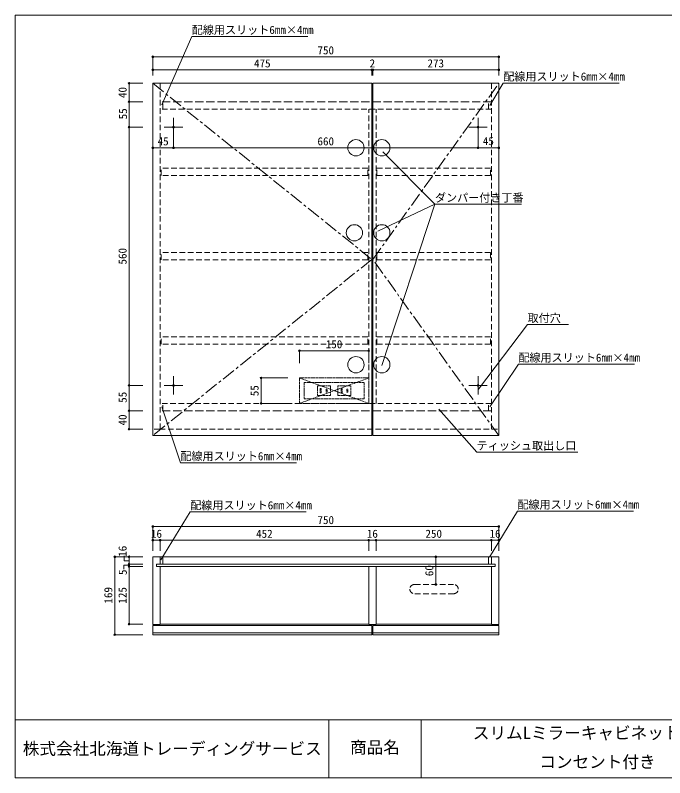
# Model space of a CAD drawing. Units: millimetres at full size, sheet at 1:6. Extents: x -1249 to 1249, y -827 to 827.
# Drawn here: x -1249 to 159, y -827 to 827 of the extents above; entities that cross this region are included whole.
import ezdxf
from ezdxf.enums import TextEntityAlignment as Align

# ---------------------------------------------------------------- set-up
doc = ezdxf.new("R2010")
doc.units = ezdxf.units.MM
doc.header["$LTSCALE"] = 6
doc.header["$PDMODE"] = 32
doc.header["$PDSIZE"] = 3.6
for name, pattern in [('CHAIN1', [8, 5, -1, 1, -1]), ('DASHED2', [3, 2, -1]), ('DASHED3', [4, 3, -1]), ('USER1', [1, 0.8, -0.2])]:
    doc.linetypes.add(name, pattern=pattern)
doc.layers.add('0-0_0', color=7, linetype='Continuous', lineweight=15)
doc.styles.add('ＭＳ ゴシック', font='')
doc.styles.get('ＭＳ ゴシック').set_extended_font_data('MS Gothic')

msp = doc.modelspace()

# ---------------------------------------------------------------- linework, layer by layer
at = {"layer": '0-0_0'}
for p, q in [((-866.693, 780.606), (-931.868, 631.923)), ((-951.263, -85.016), (-951.263, 678.984)), ((-476.263, 678.984), (-476.263, -85.016)), ((-474.263, 678.984), (-201.263, 678.984)), ((-474.263, 678.984), (-474.263, -85.016)), ((-220.966, 631.163), (-191.604, 679.506)), ((-201.263, -85.016), (-201.263, 678.984)), ((-906.263, 583.987), (-906.263, 603.987)), ((-246.263, 583.987), (-246.263, 603.987)), ((-906.263, 583.987), (-926.263, 583.987)), ((-906.263, 583.987), (-906.263, 563.987)), ((-906.263, 583.987), (-886.263, 583.987)), ((-246.263, 583.987), (-266.263, 583.987)), ((-246.263, 583.987), (-246.263, 563.987)), ((-246.263, 583.987), (-226.263, 583.987)), ((-452.63, 530.4), (-339.576, 416.775)), ((-463.478, 357.964), (-339.576, 416.775)), ((-138.913, 155.683), (-244.92, 15.535)), ((-138.913, 155.683), (-50.065, 155.683)), ((-633.263, 99.124), (-483.263, 99.124)), ((-633.263, 99.124), (-633.263, 72.235)), ((-483.263, 99.124), (-483.263, 72.235)), ((-158.806, 69.998), (-220.719, -22.747)), ((-906.263, 23.983), (-906.263, 43.983)), ((-716.638, 39.983), (-716.638, -15.017)), ((-716.638, 39.983), (-658.204, 39.983)), ((-246.263, 23.983), (-246.263, 43.983)), ((-906.263, 23.983), (-926.263, 23.983)), ((-906.263, 23.983), (-886.263, 23.983)), ((-906.263, 23.983), (-906.263, 3.983)), ((-246.263, 23.983), (-266.263, 23.983)), ((-246.263, 23.983), (-226.263, 23.983)), ((-246.263, 23.983), (-246.263, 3.983)), ((-716.638, -15.017), (-658.204, -15.017)), ((-891.521, -143.711), (-931.344, -22.435)), ((-476.263, -85.016), (-951.263, -85.016)), ((-201.263, -85.016), (-474.263, -85.016)), ((-933.474, -354.536), (-870.086, -250.173)), ((-221.71, -348.782), (-160.902, -248.666)), ((-951.263, -347.765), (-201.263, -347.765)), ((-951.263, -347.765), (-951.263, -493.765)), ((-935.263, -347.765), (-935.263, -363.765)), ((-929.263, -347.765), (-929.263, -363.765)), ((-223.263, -347.765), (-223.263, -363.765)), ((-217.263, -347.765), (-217.263, -363.765)), ((-201.263, -347.765), (-201.263, -494.765)), ((-209.276, -363.765), (-942.935, -363.765)), ((-942.935, -363.765), (-942.935, -368.765)), ((-935.267, -368.765), (-935.267, -494.765)), ((-467.267, -369.978), (-467.267, -369.265)), ((-467.267, -369.978), (-467.267, -494.765)), ((-217.263, -368.765), (-217.263, -494.765)), ((-935.263, -493.765), (-483.263, -493.765)), ((-467.267, -493.765), (-217.263, -493.765)), ((-217.263, -494.765), (-201.263, -494.765)), ((-951.262, -496.809), (-951.262, -516.809)), ((-474.211, -496.809), (-201.263, -496.809)), ((-201.263, -496.809), (-201.263, -516.809)), ((-476.132, -512.809), (-951.262, -512.809)), ((-474.211, -512.809), (-201.263, -512.809)), ((-1249.379, -701.329), (1248.863, -701.329)), ((-569.601, -701.329), (-569.601, -826.86)), ((-369.601, -701.329), (-369.601, -826.86))]:
    msp.add_line(p, q, dxfattribs=at)
at = {"layer": '0-0_0', "color": 4, "lineweight": 9}
for p, q in [((-951.263, 736.452), (-201.263, 736.452)), ((-951.263, 736.452), (-951.263, 695.574)), ((-201.263, 736.452), (-201.263, 695.574)), ((-951.263, 708.136), (-476.263, 708.136)), ((-951.263, 708.136), (-951.263, 695.574)), ((-476.263, 708.136), (-476.263, 695.574)), ((-476.263, 708.136), (-474.263, 708.136)), ((-474.263, 708.136), (-474.263, 695.574)), ((-474.263, 708.136), (-201.263, 708.136)), ((-201.263, 708.136), (-201.263, 695.574)), ((-1002.751, 678.984), (-1002.751, 638.987)), ((-1002.751, 678.984), (-972.915, 678.984)), ((-1002.751, 638.987), (-972.915, 638.987)), ((-1002.751, 583.987), (-972.915, 583.987)), ((-951.263, 539.156), (-951.263, 583.567)), ((-906.263, 539.156), (-906.263, 583.567)), ((-246.263, 539.156), (-246.263, 583.567)), ((-201.263, 539.156), (-201.263, 583.567)), ((-951.263, 539.156), (-906.263, 539.156)), ((-906.263, 539.156), (-246.263, 539.156)), ((-246.263, 539.156), (-201.263, 539.156)), ((-1002.751, 23.983), (-972.915, 23.983)), ((-1002.751, -31.017), (-972.915, -31.017)), ((-1002.751, -31.017), (-1002.751, -71.016)), ((-1002.751, -71.016), (-972.915, -71.016)), ((-951.263, -282.08), (-201.263, -282.08)), ((-951.263, -282.08), (-951.263, -334.833)), ((-201.263, -282.08), (-201.263, -334.833)), ((-951.263, -311.843), (-935.263, -311.843)), ((-951.263, -311.843), (-951.263, -334.833)), ((-935.263, -311.843), (-935.263, -334.833)), ((-935.263, -311.843), (-483.263, -311.843)), ((-483.263, -311.843), (-483.263, -334.833)), ((-483.263, -311.843), (-467.267, -311.843)), ((-467.267, -311.843), (-467.267, -334.833)), ((-467.267, -311.843), (-217.263, -311.843)), ((-217.263, -311.843), (-217.263, -334.833)), ((-217.263, -311.843), (-201.263, -311.843)), ((-201.263, -311.843), (-201.263, -334.833)), ((-1033.644, -347.765), (-972.915, -347.765)), ((-1002.751, -347.765), (-1002.751, -363.765)), ((-1002.751, -347.765), (-972.915, -347.765)), ((-337.833, -347.765), (-337.833, -407.765)), ((-1002.751, -363.765), (-972.915, -363.765)), ((-1002.751, -363.765), (-1002.751, -368.765)), ((-1002.751, -368.765), (-1002.751, -493.765)), ((-1002.751, -368.765), (-972.915, -368.765)), ((-1002.751, -493.765), (-972.915, -493.765))]:
    msp.add_line(p, q, dxfattribs=at)
at = {"layer": '0-0_0', "linetype": 'DASHED2'}
for p, q in [((-935.263, -71.016), (-935.263, 678.984)), ((-217.263, -71.016), (-217.263, 678.984)), ((-929.263, 622.987), (-929.263, 638.987)), ((-223.263, 622.987), (-223.263, 638.987)), ((-217.263, 622.987), (-935.263, 622.987)), ((-483.263, -15.017), (-483.263, 622.987)), ((-467.263, -15.017), (-467.263, 622.987)), ((-485.263, 495.076), (-933.263, 495.076)), ((-485.263, 479.076), (-485.263, 495.076)), ((-219.263, 495.076), (-465.263, 495.076)), ((-465.263, 479.076), (-465.263, 495.076)), ((-219.263, 479.076), (-219.263, 495.076)), ((-219.263, 479.076), (-465.263, 479.076)), ((-485.263, 312.019), (-933.263, 312.019)), ((-933.263, 296.019), (-933.263, 312.019)), ((-485.263, 296.019), (-485.263, 312.019)), ((-219.263, 312.019), (-465.263, 312.019)), ((-465.263, 296.019), (-465.263, 312.019)), ((-219.263, 312.019), (-219.263, 296.019)), ((-485.263, 296.019), (-933.263, 296.019)), ((-219.263, 296.019), (-465.263, 296.019)), ((-933.263, 112.962), (-933.263, 128.962)), ((-485.263, 128.962), (-933.263, 128.962)), ((-485.263, 112.962), (-485.263, 128.962)), ((-485.263, 112.962), (-485.263, 128.962)), ((-219.263, 128.962), (-465.263, 128.962)), ((-465.263, 112.962), (-465.263, 128.962)), ((-219.263, 112.962), (-219.263, 128.962)), ((-485.263, 112.962), (-933.263, 112.962)), ((-219.263, 112.962), (-465.263, 112.962)), ((-217.263, -15.017), (-935.263, -15.017)), ((-929.263, -31.017), (-929.263, -15.017)), ((-223.263, -31.017), (-223.263, -15.017)), ((-936.263, -71.016), (-951.263, -71.016)), ((-936.263, -71.016), (-201.263, -71.016)), ((-299.083, -407.765), (-384.083, -407.765)), ((-299.083, -427.765), (-384.083, -427.765))]:
    msp.add_line(p, q, dxfattribs=at)
at = {"layer": '0-0_0', "linetype": 'DASHED3'}
for p, q in [((-217.263, 638.987), (-935.263, 638.987)), ((-217.263, -31.017), (-935.263, -31.017))]:
    msp.add_line(p, q, dxfattribs=at)
at = {"layer": '0-0_0', "linetype": 'USER1'}
for p, q in [((-633.263, 39.983), (-483.263, -15.017)), ((-633.263, -15.017), (-483.263, 39.983)), ((-594.263, 22.983), (-594.263, 1.983)), ((-566.263, 22.983), (-594.263, 22.983)), ((-566.263, 22.983), (-566.263, 1.983)), ((-550.263, 1.983), (-550.263, 22.983)), ((-522.263, 22.983), (-550.263, 22.983)), ((-522.263, 1.983), (-522.263, 22.983)), ((-594.263, 1.983), (-566.263, 1.983)), ((-550.263, 1.983), (-522.263, 1.983))]:
    msp.add_line(p, q, dxfattribs=at)
at = {"layer": '0-0_0', "lineweight": 18}
msp.add_lwpolyline([(-1249.379, -826.86), (1248.863, -826.86), (1248.863, 826.506), (-1249.379, 826.506)], close=True, dxfattribs=at)
at = {"layer": '0-0_0'}
for points in [[(-866.693, 780.606), (-718.01, 780.606), (-615.234, 780.606)], [(-476.263, 678.984), (-936.263, 678.984), (-951.263, 678.984)], [(-191.604, 679.506), (-42.921, 679.506), (59.855, 679.506)], [(-455.055, 67.157), (-339.576, 416.775), (-152.153, 416.775)], [(-158.806, 69.998), (-10.123, 69.998), (92.654, 69.998)], [(-331.021, -27.849), (-249.167, -120.835), (-29.8, -120.835)], [(-891.521, -143.711), (-742.837, -143.711), (-640.061, -143.711)], [(-870.086, -250.173), (-721.403, -250.173), (-618.626, -250.173)], [(-160.902, -248.666), (-12.218, -248.666), (90.558, -248.666)], [(-1002.652, -356.218), (-1013.556, -356.218), (-1013.556, -345.314)], [(-1003.049, -366.246), (-1014.204, -366.246), (-1014.204, -374.851)], [(-951.267, -363.778), (-951.267, -494.765), (-935.267, -494.765)], [(-209.276, -363.765), (-209.276, -368.765), (-942.935, -368.765)], [(-483.263, -369.265), (-483.263, -494.765), (-467.267, -494.765)], [(-476.132, -496.809), (-826.132, -496.809), (-951.262, -496.809)], [(-476.132, -496.809), (-476.132, -516.809), (-951.262, -516.809)], [(-474.211, -496.809), (-474.211, -516.809), (-201.263, -516.809)]]:
    msp.add_lwpolyline(points, dxfattribs=at)
at = {"layer": '0-0_0', "linetype": 'CHAIN1'}
for points in [[(-951.263, 678.984), (-476.263, 296.984), (-951.263, -85.016)], [(-201.263, -85.016), (-474.263, 296.984), (-201.263, 678.984)]]:
    msp.add_lwpolyline(points, dxfattribs=at)
at = {"layer": '0-0_0', "color": 4, "lineweight": 9}
for points in [[(-1002.751, 638.987), (-1002.751, 593.987), (-1002.751, 13.983), (-1002.751, -31.017)], [(-1033.644, -347.765), (-1033.644, -516.769), (-972.915, -516.769)]]:
    msp.add_lwpolyline(points, dxfattribs=at)
at = {"layer": '0-0_0', "linetype": 'DASHED2'}
msp.add_lwpolyline([(-485.263, 479.076), (-933.263, 479.076), (-933.263, 495.076)], dxfattribs=at)
at = {"layer": '0-0_0', "linetype": 'USER1'}
for points in [[(-483.263, -15.017), (-633.263, -15.017), (-633.263, 39.983), (-483.263, 39.983)], [(-493.263, -5.017), (-493.263, 29.983), (-623.263, 29.983), (-623.263, -5.017)], [(-586.013, 8.133), (-586.013, 16.833), (-588.213, 16.833), (-588.213, 8.133)], [(-541.013, 8.133), (-541.013, 16.833), (-543.213, 16.833), (-543.213, 8.133)], [(-573.313, 8.983), (-573.313, 15.983), (-575.513, 15.983), (-575.513, 8.983)], [(-528.313, 8.983), (-528.313, 15.983), (-530.513, 15.983), (-530.513, 8.983)]]:
    msp.add_lwpolyline(points, close=True, dxfattribs=at)
at = {"layer": '0-0_0'}
for centre in [(-906.263, 583.987), (-246.263, 583.987), (-906.263, 23.983), (-246.263, 23.983)]:
    msp.add_circle(centre, 2, dxfattribs=at)
at = {"layer": '0-0_0', "lineweight": 18}
for centre in [(-510.839, 539.169), (-454.741, 539.169), (-514.114, 354.737), (-454.741, 354.737), (-510.839, 68.746), (-454.741, 68.746)]:
    msp.add_circle(centre, 17.651, dxfattribs=at)
at = {"layer": '0-0_0', "linetype": 'DASHED2'}
for centre, start, end in [((-384.083, -417.765), 90, 180), ((-299.083, -417.765), 0, 90), ((-384.083, -417.765), 180, 270), ((-299.083, -417.765), 270, 0)]:
    msp.add_arc(centre, 10, start, end, dxfattribs=at)
at = {"layer": '0-0_0', "color": 6}
for p in [(-951.263, 736.452), (-201.263, 736.452), (-951.263, 708.136), (-476.263, 708.136), (-474.263, 708.136), (-201.263, 708.136), (-1002.751, 678.984), (-1002.751, 638.987), (-1002.751, 583.987), (-951.263, 539.156), (-906.263, 539.156), (-246.263, 539.156), (-201.263, 539.156), (-1002.751, 23.983), (-1002.751, -31.017), (-1002.751, -71.016), (-951.263, -282.08), (-201.263, -282.08), (-951.263, -311.843), (-935.263, -311.843), (-483.263, -311.843), (-467.267, -311.843), (-217.263, -311.843), (-201.263, -311.843), (-1033.644, -347.765), (-1002.751, -347.765), (-337.833, -347.765), (-1002.751, -363.765), (-1002.751, -368.765), (-337.833, -407.765), (-1002.751, -493.765), (-1033.644, -516.769)]:
    msp.add_point(p, dxfattribs=at)
at = {"layer": '0-0_0'}
for p in [(-633.263, 99.124), (-483.263, 99.124), (-716.638, 39.983), (-716.638, -15.017)]:
    msp.add_point(p, dxfattribs=at)

# ---------------------------------------------------------------- texts
at = {"layer": '0-0_0', "style": 'ＭＳ ゴシック'}
for s, height, p in [('配線用スリット6㎜×4㎜', 17.6, (-866.693, 780.606)), ('750', 17.6, (-594.263, 736.452)), ('475', 17.6, (-731.763, 708.136)), ('2', 17.6, (-481.263, 708.136)), ('273', 17.6, (-355.763, 708.136)), ('配線用スリット6㎜×4㎜', 17.6, (-191.604, 679.506)), ('45', 17.6, (-940.763, 539.156)), ('660', 17.6, (-594.263, 539.156)), ('45', 17.6, (-235.763, 539.656)), ('ダンパー付き丁番', 17.6, (-339.576, 416.775)), ('取付穴', 17.6, (-138.913, 155.683)), ('150', 17.6, (-576.263, 99.124)), ('配線用スリット6㎜×4㎜', 17.6, (-158.806, 69.998)), ('ティッシュ取出し口', 17.6, (-249.167, -120.835)), ('配線用スリット6㎜×4㎜', 17.6, (-891.521, -143.711)), ('配線用スリット6㎜×4㎜', 17.6, (-870.086, -250.173)), ('配線用スリット6㎜×4㎜', 17.6, (-160.902, -248.666)), ('750', 17.6, (-594.263, -282.08)), ('16', 17.6, (-955.263, -311.843)), ('452', 17.6, (-727.263, -311.843)), ('16', 17.6, (-487.265, -311.843)), ('250', 17.6, (-360.265, -311.843)), ('16', 17.6, (-221.263, -311.843)), ('スリムLミラーキャビネット W750', 26.39, (-257.355, -750.712)), ('商品名', 26.39, (-523.601, -782.095)), ('株式会社北海道トレーディングサービス', 26.39, (-1233.01, -784.925)), ('コンセント付き', 26.39, (-113.355, -813.477))]:
    msp.add_text(s, height=height, dxfattribs=at).set_placement(p, align=Align.BOTTOM_LEFT)
for s, p in [('40', (-1002.751, 646.986)), ('55', (-1001.833, 600.754)), ('560', (-1002.751, 285.985)), ('55', (-716.638, 0.483)), ('55', (-1002.562, -13.861)), ('40', (-1002.751, -63.017)), ('16', (-1002.751, -347.765)), ('5', (-1002.3, -387.279)), ('60', (-337.833, -389.765)), ('169', (-1033.644, -449.267)), ('125', (-1002.751, -449.265))]:
    msp.add_text(s, height=17.6, rotation=90, dxfattribs=at).set_placement(p, align=Align.BOTTOM_LEFT)

doc.saveas('drawing.dxf')
